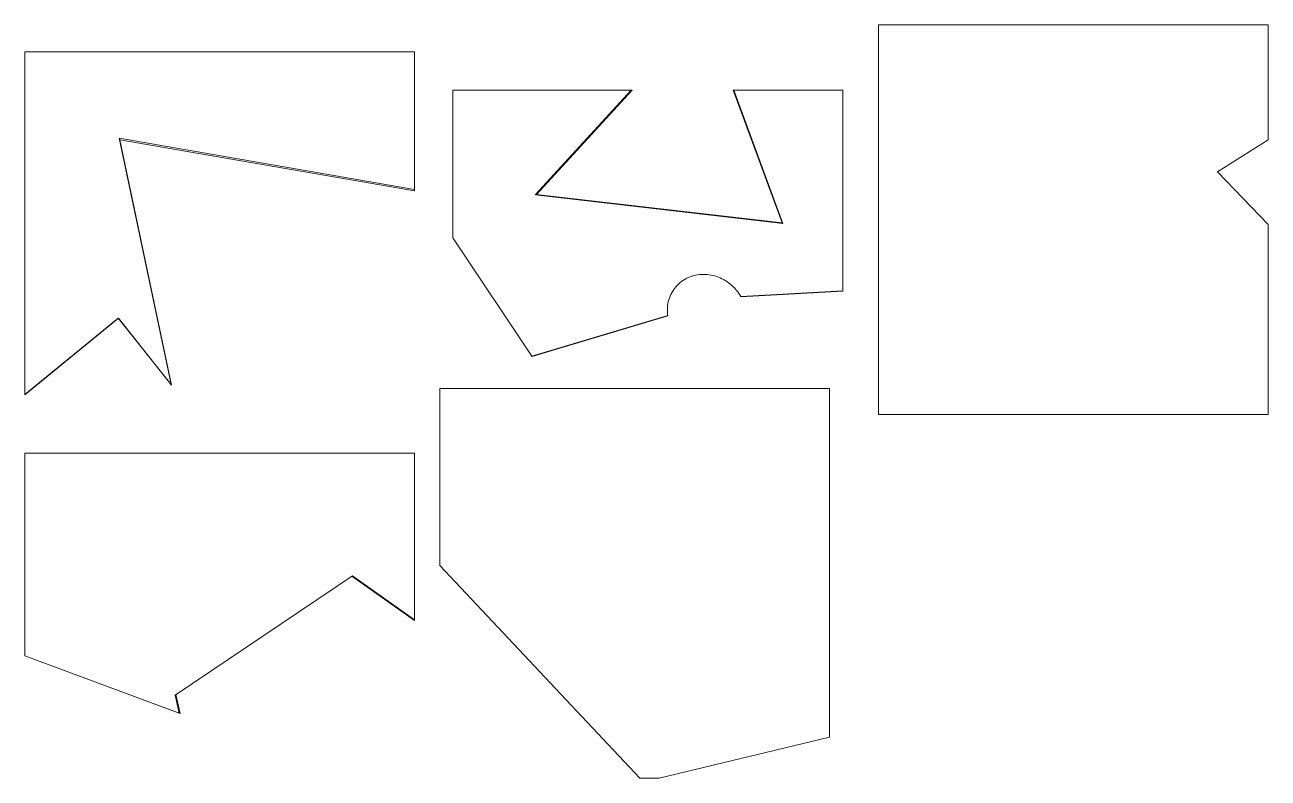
# Model space of a CAD drawing. Header units: inches. Extents: x -5.6 to 85.5, y -0.2 to 55.
import ezdxf

# ---------------------------------------------------------------- set-up
doc = ezdxf.new("R2010")
doc.units = ezdxf.units.IN
doc.header["$MEASUREMENT"] = 0

msp = doc.modelspace()

# ---------------------------------------------------------------- linework, layer by layer
at = {"color": 7, "linetype": 'Continuous', "lineweight": 15}
for p, q in [((56.932, 26.465), (56.932, 55.015)), ((56.932, 55.015), (85.482, 55.015)), ((85.482, 55.015), (85.482, 46.589)), ((-5.585, 27.932), (-5.585, 53.029)), ((-5.585, 53.029), (22.965, 53.029)), ((22.965, 53.029), (22.965, 42.956)), ((25.773, 39.423), (25.773, 50.229)), ((25.773, 50.229), (38.826, 50.229)), ((38.826, 50.229), (31.794, 42.555)), ((38.891, 50.229), (31.893, 42.591)), ((38.891, 50.229), (38.826, 50.229)), ((49.876, 40.52), (46.296, 50.229)), ((46.336, 50.229), (46.296, 50.229)), ((49.936, 40.465), (46.336, 50.229)), ((46.336, 50.229), (54.323, 50.229)), ((54.323, 50.229), (54.323, 35.526)), ((22.965, 42.956), (1.332, 46.702)), ((5.122, 28.664), (1.332, 46.702)), ((1.369, 46.602), (1.332, 46.702)), ((22.965, 42.862), (1.369, 46.602)), ((5.146, 28.625), (1.369, 46.602)), ((85.482, 46.589), (81.783, 44.25)), ((81.783, 44.25), (85.482, 40.377)), ((22.965, 42.862), (22.965, 42.956)), ((31.893, 42.591), (31.794, 42.555)), ((49.936, 40.465), (31.794, 42.555)), ((49.876, 40.52), (31.893, 42.591)), ((49.936, 40.465), (49.876, 40.52)), ((85.482, 40.377), (85.482, 26.465)), ((31.556, 30.741), (25.773, 39.423)), ((46.853, 35.109), (54.323, 35.526)), ((54.323, 35.526), (54.323, 35.503)), ((46.865, 35.086), (54.323, 35.503)), ((41.502, 33.713), (31.556, 30.741)), ((1.261, 33.537), (-5.585, 27.932)), ((1.264, 33.525), (-5.585, 27.917)), ((1.261, 33.537), (5.122, 28.664)), ((1.261, 33.537), (1.264, 33.525)), ((1.264, 33.525), (5.146, 28.625)), ((41.506, 33.685), (31.578, 30.718)), ((31.578, 30.718), (31.556, 30.741)), ((5.122, 28.664), (5.146, 28.625)), ((24.803, 15.4), (24.803, 28.376)), ((24.803, 28.376), (53.353, 28.376)), ((53.353, 28.376), (53.353, 2.816)), ((-5.585, 27.932), (-5.585, 27.917)), ((85.482, 26.465), (56.932, 26.465)), ((-5.585, 23.638), (22.965, 23.638)), ((-5.585, 8.797), (-5.585, 23.638)), ((22.965, 23.638), (22.965, 11.436)), ((18.404, 14.646), (5.414, 5.916)), ((22.965, 11.37), (18.356, 14.613)), ((22.965, 11.436), (18.404, 14.646)), ((39.463, -0.174), (24.803, 15.4)), ((22.965, 11.37), (22.965, 11.436)), ((-5.585, 8.797), (5.724, 4.589)), ((-5.585, 8.794), (-5.585, 8.797)), ((-5.585, 8.794), (5.786, 4.563)), ((5.724, 4.589), (5.414, 5.916)), ((5.786, 4.563), (5.461, 5.948)), ((5.724, 4.589), (5.786, 4.563)), ((53.353, 2.816), (40.875, -0.174)), ((40.875, -0.174), (39.463, -0.174))]:
    msp.add_line(p, q, dxfattribs=at)
msp.add_open_spline([(46.853, 35.109), (46.675, 35.425), (46.203, 36.004), (45.239, 36.591), (44.304, 36.771), (43.555, 36.694), (43.015, 36.524), (42.522, 36.242), (42.242, 35.986), (42.117, 35.844), (41.993, 35.702), (41.776, 35.391), (41.561, 34.865), (41.463, 34.308), (41.474, 33.92), (41.501, 33.724), (41.502, 33.713)], degree=3, knots=[4.332653, 4.332653, 4.332653, 4.332653, 4.712389, 5.105088, 5.497787, 5.694137, 5.890486, 6.086836, 6.283185, 6.283185, 6.283185, 6.479535, 6.675884, 6.872234, 7.068583, 7.080154, 7.080154, 7.080154, 7.080154], dxfattribs=at)
for points in [[(46.865, 35.086), (46.861, 35.094), (46.857, 35.101), (46.853, 35.109)], [(41.506, 33.685), (41.505, 33.694), (41.503, 33.704), (41.502, 33.713)]]:
    msp.add_open_spline(points, degree=3, dxfattribs=at)

doc.saveas('drawing.dxf')
